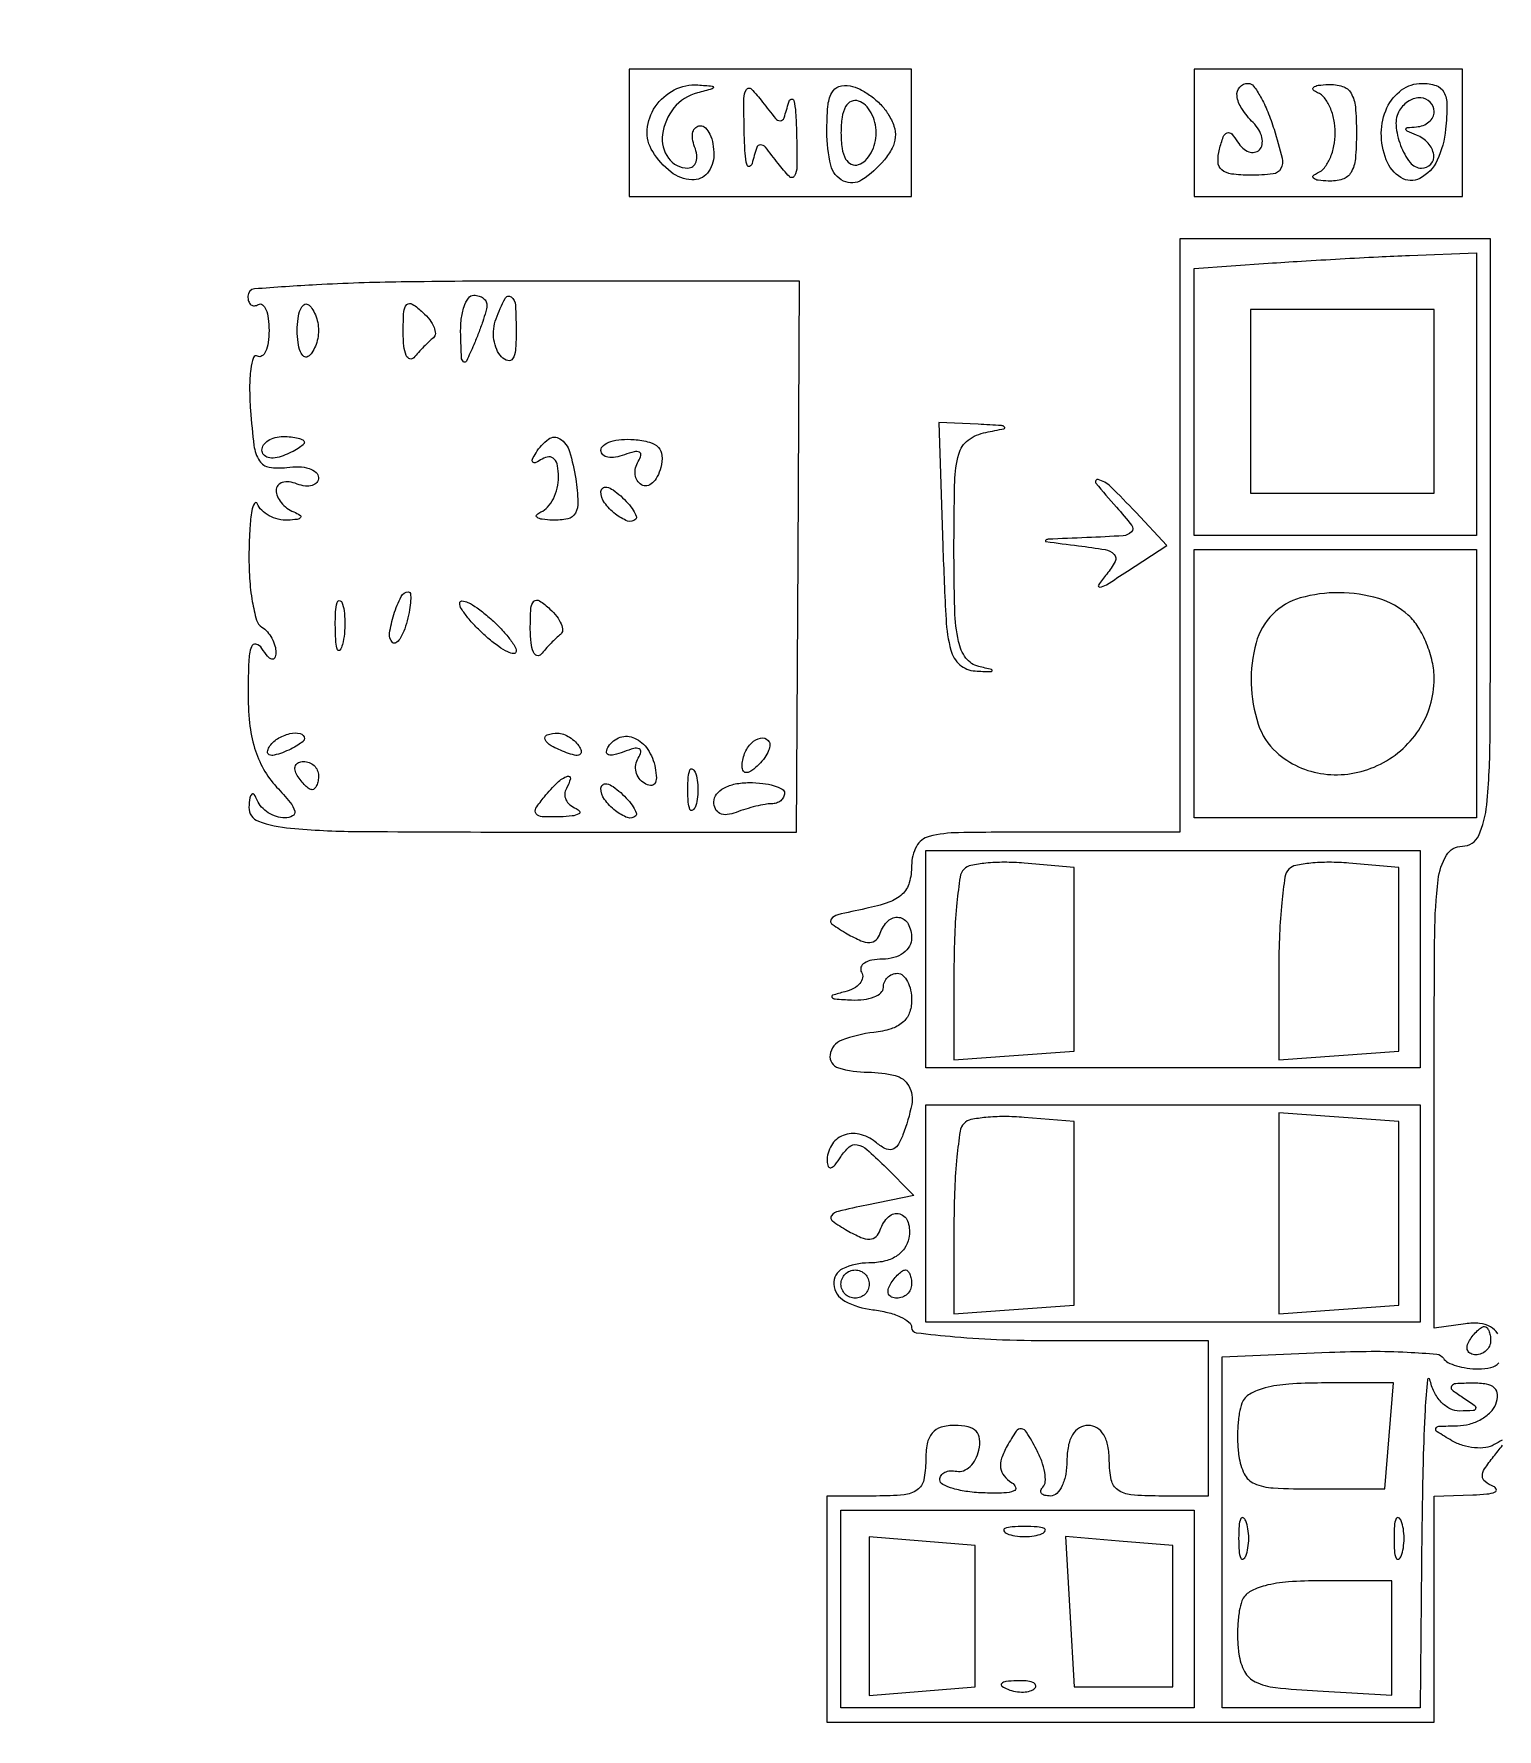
# Model space of a CAD drawing. Extents: x 4 to 1603, y 7 to 792.
# Drawn here: x 339.9 to 443.5, y 557.5 to 677.5 of the extents above; entities that cross this region are included whole.
import ezdxf

# ---------------------------------------------------------------- set-up
doc = ezdxf.new("R2010")
doc.units = 0

msp = doc.modelspace()

# ---------------------------------------------------------------- linework, layer by layer
for points in [[(4.463028, 790.750623, 0.090794), (4.267848, 789.688086, 0.000004), (4.202933, 675.011121, 0.000189), (4.180203, 548.51456, 0.000114), (4.244173, 398.5), (4.5, 7.5), (803.751263, 7.249377), (1603.002525, 6.998755), (1602.751263, 399.249377), (1602.5, 791.5), (803.718854, 791.750623, 0.000059), (387.797189, 791.831666, 0.000332), (164.795027, 791.700628, 0.000012), (5.544081, 791.497643, 0.311183)], [(386.835144, 673.327072, 0.157184), (385.171977, 672.259353, 0.141765), (384.360726, 670.375381, 0.188664), (384.781982, 668.711647, 0.242033), (386.166006, 668, 0.16858), (386.517124, 668.121846, 0.150541), (386.737052, 668.440625, 0.107256), (386.781522, 668.925895, 0.0611), (386.638374, 669.5, -0.055937), (386.488865, 670.074366, -0.100118), (386.516384, 670.559375, -0.147206), (386.710807, 670.877514, -0.184534), (387.031385, 671, -0.201785), (387.401529, 670.84428, -0.084526), (387.715469, 670.390961, -0.06462), (387.928808, 669.720319, -0.044762), (388, 668.926676, -0.174707), (387.539438, 667.648808, -0.237877), (386.435017, 667.166324, -0.154411), (384.962756, 667.723172, -0.085413), (383.665172, 669.166177, -0.161093), (383.280889, 670.719455, -0.130774), (383.85106, 672.346908, -0.124175), (385.187737, 673.535101, -0.138558), (386.872445, 673.883999, -0.003383), (387.885764, 673.804882, -0.409007), (387.962962, 673.714998, -0.318554), (387.876905, 673.609371, -0.002864)], [(393.296825, 672.678087, -0.243648), (393.478876, 672.881084, -0.447441), (393.654324, 672.789813, -0.046095), (393.790125, 671.934928, -0.011092), (393.852195, 670.5, -0.005526), (393.876349, 668.083512, -0.134801), (393.699389, 667.441715, -0.493334), (393.347501, 667.400295, -0.030698), (392.55537, 668.321913, 0.008613), (391.646887, 669.478493, 0.225652), (391.299195, 669.643826, 0.324819), (391.032172, 669.449897, 0.015365), (390.703175, 668.321913, -0.243648), (390.521124, 668.118916, -0.447441), (390.345676, 668.210187, -0.046095), (390.209875, 669.065072, -0.011092), (390.147805, 670.5, -0.005526), (390.123651, 672.916488, -0.134801), (390.300611, 673.558285, -0.493334), (390.652499, 673.599705, -0.030698), (391.44463, 672.678087, 0.008613), (392.353113, 671.521507, 0.225652), (392.700805, 671.356174, 0.324819), (392.967828, 671.550103, 0.015365)], [(400.334828, 671.833823, -0.058414), (400.747546, 670.969027, -0.102865), (400.844747, 670.186435, -0.100091), (400.622207, 669.415309, -0.053112), (400.069567, 668.583823, -0.07443), (398.483765, 667.166125, -0.264846), (397.173991, 667.083371, -0.224661), (396.275816, 668.207551, -0.058096), (396, 670.573324, -0.019726), (396.070776, 672.366595, -0.09759), (396.342315, 673.3347, -0.198749), (396.853539, 673.774455, -0.128787), (397.642817, 673.823324, -0.069927), (398.348426, 673.578513, -0.040739), (399.111257, 673.105537, -0.039873), (399.812385, 672.495356, -0.053292)], [(427.661891, 670.75, -0.01347), (428.226908, 668.715128, -0.181802), (428.139193, 667.960859, -0.252389), (427.591416, 667.585383, -0.026618), (425.988668, 667.5, -0.029769), (424.652528, 667.579623, -0.145527), (423.965101, 667.876821, -0.213243), (423.696479, 668.427962, -0.072401), (423.797734, 669.334535, -0.024372), (424.071525, 670.205682, -0.209876), (424.347964, 670.492488, -0.315844), (424.664546, 670.421096, -0.045923), (425.084365, 669.863495, 0.066109), (425.447835, 669.419135, 0.100552), (425.870932, 669.158134, 0.129421), (426.284227, 669.118795, 0.156992), (426.62896, 669.295627, 0.157721), (426.819307, 669.668011, 0.097207), (426.802361, 670.164236, 0.07915), (426.580937, 670.709237, 0.060453), (426.183333, 671.216667, -0.051916), (425.377777, 672.209454, -0.113593), (425.042341, 673.123548, -0.219237), (425.236015, 673.736253, -0.211312), (425.832219, 674, -0.235928), (426.214344, 673.809064, -0.032832), (426.712975, 673.045313, -0.031827), (427.219208, 671.994969, -0.021929)], [(433.5, 670.5, -0.021646), (433.420319, 668.660307, -0.111068), (433.112782, 667.692917, -0.186716), (432.510303, 667.213061, -0.085924), (431.5, 667.078947, -0.023233), (430.796927, 667.139498, -0.132944), (430.454687, 667.282867, -0.45688), (430.445107, 667.464732, -0.095988), (430.75, 667.662281, 0.133037), (431.228946, 668.024905, 0.060902), (431.632812, 668.70392, 0.054085), (431.907262, 669.57006, 0.049739), (432, 670.5, 0.049739), (431.907262, 671.42994, 0.054085), (431.632812, 672.29608, 0.060902), (431.228946, 672.975095, 0.133037), (430.75, 673.337719, -0.095988), (430.445107, 673.535268, -0.45688), (430.454687, 673.717133, -0.132944), (430.796927, 673.860502, -0.023233), (431.5, 673.921053, -0.085924), (432.510303, 673.786939, -0.186716), (433.112782, 673.307083, -0.111068), (433.420319, 672.339693, -0.021646)], [(439.813358, 670.758189, -0.084013), (439.2188, 668.558594, -0.167527), (437.986781, 667.271653, -0.265062), (436.640706, 667.329543, -0.162201), (435.603152, 668.591785, -0.093448), (435.2583, 670.486328, -0.108143), (435.661006, 672.272497, -0.126513), (436.699314, 673.533395, -0.158872), (438.130746, 674, -0.07644), (439.137257, 673.845219, -0.199295), (439.687338, 673.383205, -0.122191), (439.90315, 672.484135, -0.022196)], [(397, 670.5, 0.034783), (397.077151, 669.39229, 0.092267), (397.328125, 668.642708, 0.16323), (397.731204, 668.274593, 0.186684), (398.25, 668.25, 0.116646), (398.728036, 668.54572, 0.069477), (399.132812, 669.082813, 0.063483), (399.406712, 669.767965, 0.063462), (399.5, 670.5, 0.063462), (399.406712, 671.232035, 0.063483), (399.132812, 671.917187, 0.069477), (398.728036, 672.45428, 0.116646), (398.25, 672.75, 0.186684), (397.731204, 672.725407, 0.16323), (397.328125, 672.357292, 0.092267), (397.077151, 671.60771, 0.034783)], [(436.555773, 672.090242, 0.16021), (436.301207, 671.030995, 0.070271), (436.622994, 669.606577, 0.073583), (437.298041, 668.398027, 0.232695), (438.106989, 668, 0.209359), (438.765087, 668.288189, 0.228039), (438.968281, 668.952409, 0.14954), (438.57647, 669.766808, 0.110945), (437.75, 670.337719, -0.009076), (437.090194, 670.617987, -0.295955), (437, 670.757018, -0.382689), (437.096611, 670.864758, -0.011437), (437.75, 670.921053, 0.077337), (438.227551, 671.02656, 0.085274), (438.632812, 671.270559, 0.093986), (438.904351, 671.612392, 0.121561), (439, 672, 0.194563), (438.727056, 672.674878, 0.19368), (438.061052, 672.971919, 0.147324), (437.221644, 672.752533, 0.1178)], [(442, 652), (442, 642), (432, 642), (422, 642), (422, 651.44774), (422, 660.895481), (427.25, 661.262758, -0.002247), (429.605267, 661.416895, -0.001422), (432.353125, 661.576486, -0.001427), (435.053582, 661.71789, -0.002634), (437.25, 661.815018), (442, 662)], [(355, 658.940983, 0.074712), (355.055692, 658.570348, 0.151503), (355.220312, 658.329213, 0.187508), (355.464759, 658.253502, 0.121395), (355.75, 658.345492, -0.31953), (356.033909, 658.327017, -0.125974), (356.279688, 657.994583, -0.065524), (356.44689, 657.353546, -0.031081), (356.5, 656.5, -0.033788), (356.442443, 655.649246, -0.071959), (356.261398, 655.016721, -0.139023), (355.994879, 654.699474, -0.295523), (355.687738, 654.692988, 0.481701), (355.396531, 654.58859, 0.049908), (355.205805, 653.770452, 0.033502), (355.125341, 652.48095, 0.016762), (355.187738, 650.847497, 0.013669), (355.435521, 648.353807, 0.110302), (355.823472, 647.277967, 0.215687), (356.517103, 646.823398, 0.073487), (357.75, 646.812858, -0.043351), (358.611651, 646.857286, -0.068611), (359.339063, 646.730819, -0.096397), (359.826765, 646.463533, -0.222898), (360, 646.094243, -0.171714), (359.878004, 645.749487, -0.149993), (359.559375, 645.534849, -0.10581), (359.074161, 645.493894, -0.060016), (358.5, 645.638374, 0.059505), (357.925812, 645.783483, 0.105118), (357.440625, 645.744195, 0.149708), (357.122064, 645.532065, 0.173231), (357, 645.190322, 0.106796), (357.092682, 644.761349, 0.065111), (357.367188, 644.319202, 0.060767), (357.772061, 643.931477, 0.064804), (358.25, 643.662281, -0.039934), (358.68816, 643.443361, -0.436971), (358.723735, 643.271124, -0.209411), (358.497581, 643.13627, -0.019378), (357.833333, 643.078947, -0.070529), (357.158496, 643.142223, -0.065179), (356.508087, 643.390378, -0.069148), (355.979522, 643.777985, -0.104491), (355.662281, 644.25, 0.624923), (355.466289, 644.263777, 0.089226), (355.282867, 643.754836, 0.027398), (355.143674, 642.529877, 0.010384), (355.078947, 640.809017, 0.020037), (355.121755, 638.967358, 0.027124), (355.316941, 637.314463, 0.026413), (355.615151, 636.009077, 0.187092), (356, 635.5, -0.075854), (356.381459, 635.175433, -0.054031), (356.701752, 634.713662, -0.053889), (356.916517, 634.192374, -0.074131), (356.984687, 633.690983, -0.102799), (356.904291, 633.327599, -0.37991), (356.707316, 633.239151, -0.147021), (356.402546, 633.445888, -0.027275), (356, 634, 0.190994), (355.575109, 634.30309, 0.394141), (355.247752, 634.120532, 0.067442), (355.06393, 633.089951, 0.009619), (355.015313, 630.938561, 0.026544), (355.125495, 628.724278, 0.047154), (355.482731, 626.934724, 0.055504), (356.111506, 625.456469, 0.05931), (357.038955, 624.188561, -0.014855), (357.999492, 623.094093, -0.107948), (358.317752, 622.476067, -0.348207), (358.170686, 622.137395, -0.123363), (357.622288, 622, -0.078094), (357.028123, 622.093371, -0.064081), (356.446092, 622.367188, -0.065384), (355.963729, 622.772076, -0.089837), (355.662281, 623.25, 0.051902), (355.45138, 623.648042, 0.449116), (355.275306, 623.672067, 0.185333), (355.137165, 623.416573, 0.021021), (355.078947, 622.75, 0.33151), (355.746455, 621.764049, 0.061382), (358.025605, 621.271509, 0.020705), (362.692191, 621.043503, 0.001854), (374.422441, 621), (393.844882, 621), (393.957323, 640.5), (394.069765, 660), (374.534883, 660, 0.003453), (365.849594, 659.940026, 0.010087), (359.86156, 659.736447, 0.005811), (355.468331, 659.447042, 0.391721)], [(371.929715, 658.25, -0.048242), (371.850596, 657.838276, -0.009939), (371.627618, 657.132812, -0.010367), (371.334164, 656.320704, -0.009594), (371, 655.5, -0.009027), (370.478132, 654.343561, -0.485414), (370.272912, 654.296589, -0.215481), (370.127419, 654.584787, -0.004372), (370.070285, 656.25, -0.034583), (370.116227, 657.303371, -0.053373), (370.314396, 658.192188, -0.070412), (370.62164, 658.802156, -0.24567), (371, 659, -0.074428), (371.376812, 658.943596, -0.095702), (371.685604, 658.779688, -0.111693), (371.878655, 658.535774, -0.135953)], [(374, 656.3, -0.021122), (373.949568, 655.106714, -0.118077), (373.75, 654.503574, -0.331216), (373.417786, 654.37223, -0.1313), (372.967217, 654.632783, -0.097797), (372.619601, 655.151482, -0.062809), (372.425748, 655.85193, -0.059835), (372.406571, 656.618308, -0.068079), (372.574206, 657.332783, -0.024573), (373.210495, 658.774837, -0.462562), (373.634463, 658.878417, -0.226141), (373.94546, 658.307936, -0.013579)], [(360, 656.5, -0.049246), (359.944413, 655.936991, -0.047331), (359.779688, 655.387826, -0.051073), (359.537543, 654.93173, -0.107182), (359.25, 654.654508, -0.31953), (358.966091, 654.672983, -0.125974), (358.720312, 655.005417, -0.065524), (358.55311, 655.646454, -0.031081), (358.5, 656.5, -0.031081), (358.55311, 657.353546, -0.065524), (358.720312, 657.994583, -0.125974), (358.966091, 658.327017, -0.31953), (359.25, 658.345492, -0.107182), (359.537543, 658.06827, -0.051073), (359.779688, 657.612174, -0.047331), (359.944413, 657.063009, -0.049246)], [(368.139335, 655.988366, 0.020929), (367.841471, 655.728826, 0.009134), (367.467492, 655.361172, 0.00902), (367.083915, 654.955667, 0.011896), (366.75, 654.5717, -0.312346), (366.469716, 654.493129, -0.214198), (366.220312, 654.727435, -0.072778), (366.051012, 655.39246, -0.026001), (366, 656.37276, -0.014103), (366.041402, 657.840324, -0.181776), (366.25923, 658.333347, -0.359369), (366.645924, 658.374156, -0.04084), (367.389335, 657.789427, -0.041104), (367.874859, 657.25824, -0.066039), (368.182749, 656.728477, -0.093656), (368.276817, 656.282358, -0.233338)], [(404.211067, 641.25, 0.005151), (404.436194, 636.055379, 0.049922), (404.772679, 633.878752, 0.151003), (405.413499, 632.84027, 0.168846), (406.5, 632.401717, 0.002318), (407.566096, 632.354282, 0.241206), (407.695456, 632.414165, 0.542193), (407.66748, 632.495901, 0.003247), (406.75, 632.721268, -0.176743), (405.848704, 633.317256, -0.1075), (405.318944, 634.495626, -0.045089), (405.060814, 636.669274, -0.007021), (405, 641, -0.005693), (405.054856, 645.817336, -0.060605), (405.335339, 647.753902, -0.166627), (406.003442, 648.740772, -0.114289), (407.25, 649.294267, 0.004092), (408.54097, 649.553893, 0.586567), (408.578316, 649.673277, 0.191123), (408.357127, 649.776147, 0.00221), (406.711067, 649.863818), (403.922134, 650)], [(359, 648.606989, -0.222225), (358.912889, 648.420671, -0.030693), (358.559375, 648.160341, -0.030395), (358.074558, 647.887494, -0.02136), (357.5, 647.638374, -0.055937), (356.925634, 647.488865, -0.100118), (356.440625, 647.516384, -0.147206), (356.122486, 647.710807, -0.184534), (356, 648.031385, -0.152681), (356.115494, 648.400789, -0.098158), (356.440625, 648.715469, -0.08088), (356.926468, 648.92777, -0.062722), (357.5, 649, -0.024748), (358.074824, 648.971531, -0.039339), (358.559375, 648.884553, -0.046727), (358.903916, 648.758929, -0.289661)], [(378.213308, 646, -0.022656), (378.377393, 644.371563, -0.142399), (378.190715, 643.566222, -0.217017), (377.648785, 643.168835, -0.060901), (376.576807, 643.078947, -0.022456), (375.845016, 643.139752, -0.122259), (375.47725, 643.282867, -0.458079), (375.459467, 643.465114, -0.106761), (375.75, 643.662281, 0.116731), (376.228393, 644.000885, 0.063985), (376.632812, 644.59886, 0.058377), (376.906941, 645.34929, 0.05847), (377, 646.14235, 0.044992), (376.928728, 646.932796, 0.141186), (376.694199, 647.405728, 0.226322), (376.323235, 647.555951, 0.123929), (375.845492, 647.404508, -0.029004), (375.386848, 647.156574, -0.315645), (375.190983, 647.190983, -0.315645), (375.156574, 647.386848, -0.029004), (375.404508, 647.845492, -0.093888), (376.289328, 648.81297, -0.315943), (377.100845, 648.837915, -0.174879), (377.777947, 647.934604, -0.037829)], [(384.238845, 646.805344, -0.054317), (383.99416, 646.163674, -0.092252), (383.644428, 645.710075, -0.133231), (383.250512, 645.512404, -0.190705), (382.869998, 645.580346, -0.121197), (382.57808, 645.8778, -0.100734), (382.432376, 646.2977, -0.091566), (382.456051, 646.776417, -0.080558), (382.647733, 647.239037, 0.077099), (382.827958, 647.665689, 0.3586), (382.721618, 647.889914, 0.175228), (382.357087, 647.923689, 0.027972), (381.664045, 647.701324, -0.049254), (381.02652, 647.526269, -0.08996), (380.488813, 647.531585, -0.139677), (380.136312, 647.709263, -0.209579), (380, 648.020183, -0.235958), (380.175656, 648.37168, -0.082789), (380.691057, 648.639163, -0.060431), (381.451496, 648.78762, -0.038684), (382.352535, 648.782895, -0.042764), (383.444207, 648.597693, -0.13977), (384.069638, 648.230177, -0.177606), (384.322278, 647.649287, -0.078781)], [(416.5, 644, -0.018179), (417.584561, 642.710299, -0.374399), (417.559403, 642.241651, -0.186012), (416.986477, 641.976909, -0.00602), (414.404988, 641.839963, 0.000507), (411.667238, 641.724981, 0.183087), (411.483373, 641.646126, 0.629917), (411.512281, 641.559118, 0.000817), (413.81579, 641.271698, -0.012639), (415.70159, 640.990972, -0.155224), (416.338803, 640.658385, -0.328363), (416.413339, 640.155749, -0.04978), (415.81579, 639.257089, 0.019994), (415.23533, 638.487636, 0.654674), (415.326644, 638.339694, 0.104901), (415.791215, 638.50956, 0.004348), (417.291019, 639.467241), (420.082037, 641.283773), (417.866705, 643.641886, 0.010964), (416.074727, 645.467446, 0.129845), (415.218131, 645.951676, 0.722741), (415.053151, 645.697324, 0.014831)], [(382.465672, 643.149864, -0.301864), (381.892915, 643.018937, -0.076948), (381.021539, 643.512308, -0.069007), (380.254536, 644.312518, -0.157897), (380, 645.098444, -0.236389), (380.126309, 645.350678, -0.218285), (380.410998, 645.412089, -0.09576), (380.861158, 645.217338, -0.036357), (381.399141, 644.789427, -0.023968), (381.911277, 644.269923, -0.03842), (382.28958, 643.775917, -0.045304), (382.505656, 643.367062, -0.297152)], [(361.692991, 634.269032, -0.087174), (361.51666, 633.883358, -0.597527), (361.356533, 633.900903, -0.080377), (361.235556, 634.431793, -0.012823), (361.194949, 635.5, -0.014395), (361.212705, 636.580113, -0.052471), (361.315079, 637.257153, -0.333666), (361.47713, 637.386009, -0.31318), (361.655937, 637.269032, -0.06278), (361.814405, 636.671085, -0.030339), (361.872264, 635.880008, -0.029507), (361.832894, 635.036634, -0.037336)], [(366.279377, 635.960337, -0.027385), (366.039435, 635.212661, -0.055867), (365.756817, 634.665682, -0.101575), (365.4811, 634.393026, -0.354513), (365.249458, 634.417209, -0.237878), (365.033848, 635.071508, -0.038928), (365.342749, 636.411477, -0.03858), (365.848821, 637.67298, -0.285434), (366.374996, 638, -0.382544), (366.512617, 637.876657, -0.039062), (366.527486, 637.400849, -0.033279), (366.452526, 636.742548, -0.018968)], [(374, 633.787547, -0.436604), (373.836568, 633.636062, -0.091594), (373.4125, 633.7482, -0.04582), (372.768297, 634.128051, -0.020941), (372, 634.732028, -0.020453), (371.234253, 635.443963, -0.025585), (370.5875, 636.16704, -0.025244), (370.118886, 636.812326, -0.145418), (370, 637.212453, -0.436604), (370.163432, 637.363938, -0.091594), (370.5875, 637.2518, -0.04582), (371.231703, 636.871949, -0.020941), (372, 636.267972, -0.020453), (372.765747, 635.556037, -0.025585), (373.4125, 634.83296, -0.025244), (373.881114, 634.187674, -0.145418)], [(377.139335, 634.988366, 0.020929), (376.841471, 634.728826, 0.009134), (376.467492, 634.361172, 0.00902), (376.083915, 633.955667, 0.011896), (375.75, 633.5717, -0.312346), (375.469716, 633.493129, -0.214198), (375.220312, 633.727435, -0.072778), (375.051012, 634.39246, -0.026001), (375, 635.37276, -0.014103), (375.041402, 636.840324, -0.181776), (375.25923, 637.333347, -0.359369), (375.645924, 637.374156, -0.04084), (376.389335, 636.789427, -0.041104), (376.874859, 636.25824, -0.066039), (377.182749, 635.728477, -0.093656), (377.276817, 635.282358, -0.233338)], [(427.571429, 636.428571, 0.131252), (426.389602, 634.385302, 0.07255), (426.046327, 631.502667, 0.072505), (426.540918, 628.639906, 0.130584), (427.828741, 626.654988, 0.153926), (431.195723, 625.110377, 0.140813), (434.974521, 625.70134, 0.138451), (437.908247, 628.223327, 0.147448), (439, 631.845012, 0.055405), (438.865428, 633.055733, 0.041175), (438.462807, 634.340455, 0.041998), (437.871832, 635.504026, 0.070451), (437.171259, 636.345012, 0.112231), (435.07409, 637.523697, 0.070066), (432.274653, 637.942801, 0.071205), (429.522921, 637.573341, 0.128135)], [(359, 627.606989, -0.2252), (358.911231, 627.419896, -0.029412), (358.544118, 627.154486, -0.029555), (358.042538, 626.875192, -0.020646), (357.448062, 626.618443, -0.036408), (356.868281, 626.443138, -0.155351), (356.512472, 626.474315, -0.32948), (356.393111, 626.674071, -0.1144), (356.507079, 627.011454, -0.115814), (357.098109, 627.603931, -0.080554), (357.973761, 627.969265, -0.115534), (358.708846, 627.972535, -0.349578)], [(378.492921, 627.011454, -0.1144), (378.606889, 626.674071, -0.32948), (378.487528, 626.474315, -0.155351), (378.131719, 626.443138, -0.036408), (377.551938, 626.618443, -0.029964), (376.48003, 627.105273, -0.168622), (376.057392, 627.558518, -0.444011), (376.201747, 627.882327, -0.079093), (376.940983, 628, -0.088797), (377.34605, 627.927491, -0.053277), (377.78502, 627.709615, -0.051183), (378.189428, 627.389589, -0.061454)], [(383.846132, 625.548704, -0.039879), (383.926147, 624.835725, -0.161727), (383.803429, 624.422429, -0.28079), (383.51413, 624.295311, -0.105411), (383.07982, 624.450669, -0.097972), (382.707165, 624.797064, -0.097688), (382.494011, 625.259607, -0.098192), (382.473063, 625.766417, -0.100115), (382.647733, 626.239037, 0.079895), (382.825498, 626.666476, 0.365535), (382.713638, 626.888764, 0.16774), (382.334641, 626.915831, 0.026335), (381.612107, 626.681393, -0.028146), (380.91845, 626.459096, -0.150305), (380.525884, 626.476585, -0.357662), (380.401102, 626.684314, -0.102238), (380.539703, 627.064241, -0.177364), (381.363308, 627.711594, -0.188396), (382.385793, 627.652882, -0.141435), (383.318494, 626.849914, -0.097185)], [(391.183333, 625.783333, -0.034019), (390.693024, 625.355562, -0.131573), (390.322581, 625.204271, -0.290264), (390.093678, 625.31173, -0.142677), (390, 625.633333, -0.094783), (390.175276, 626.54964, -0.102202), (390.674729, 627.309147, -0.145728), (391.299565, 627.647242, -0.253202), (391.85, 627.483333, -0.212536), (391.959631, 627.197768, -0.080535), (391.867292, 626.770833, -0.061283), (391.5985, 626.274266, -0.041736)], [(360, 625, -0.042167), (359.967655, 624.617151, -0.061769), (359.870461, 624.29375, -0.081139), (359.727648, 624.07446, -0.210953), (359.559017, 624, -0.151918), (359.34829, 624.065539, -0.038439), (359.066025, 624.29375, -0.035638), (358.768994, 624.617226, -0.029505), (358.5, 625, -0.082592), (358.343488, 625.3821, -0.161196), (358.3746, 625.70625, -0.182303), (358.586039, 625.921712, -0.108972), (358.940983, 626, -0.093332), (359.345238, 625.923877, -0.09642), (359.688914, 625.70625, -0.099167), (359.918938, 625.381556, -0.105053)], [(386.662281, 622.75, -0.174857), (386.474999, 622.540618, -0.447206), (386.306058, 622.601562, -0.078554), (386.189089, 623.10856, -0.017491), (386.157895, 624, -0.017491), (386.189089, 624.89144, -0.078554), (386.306058, 625.398438, -0.447206), (386.474999, 625.459382, -0.174857), (386.662281, 625.25, -0.057986), (386.818615, 624.679992, -0.037979), (386.87034, 624, -0.037979), (386.818615, 623.320008, -0.057986)], [(377.552786, 624.08541, 0.131107), (377.435807, 623.697442, 0.121773), (377.522598, 623.290708, 0.105417), (377.806545, 622.926836, 0.07888), (378.243769, 622.664358, -0.154335), (378.482353, 622.467653, -0.441435), (378.434077, 622.283477, -0.092702), (377.969663, 622.140759, -0.020005), (377.127555, 622.078947, -0.016973), (375.83911, 622.079822, -0.219798), (375.421161, 622.290727, -0.320711), (375.401556, 622.682119, -0.030528), (376, 623.5, -0.025234), (376.93051, 624.512589, -0.104535), (377.626511, 624.957568, -0.597839), (377.835426, 624.775394, -0.082583)], [(382.465672, 622.149864, -0.301864), (381.892915, 622.018937, -0.076948), (381.021539, 622.512308, -0.069007), (380.254536, 623.312518, -0.157897), (380, 624.098444, -0.236389), (380.126309, 624.350678, -0.218285), (380.410998, 624.412089, -0.09576), (380.861158, 624.217338, -0.036357), (381.399141, 623.789427, -0.023968), (381.911277, 623.269923, -0.03842), (382.28958, 622.775917, -0.045304), (382.505656, 622.367062, -0.297152)], [(393, 623.75, -0.121661), (392.929353, 623.463953, -0.100746), (392.730275, 623.220312, -0.091415), (392.432515, 623.056646, -0.080236), (392.081787, 623, 0.04425), (391.621647, 622.959197, 0.015326), (390.96865, 622.821697, 0.015089), (390.254744, 622.625376, 0.016969), (389.581787, 622.393011, -0.064122), (388.931919, 622.235122, -0.139143), (388.429589, 622.319408, -0.172889), (388.114654, 622.634184, -0.11127), (388, 623.143011, -0.170225), (388.186882, 623.676031, -0.100098), (388.710579, 624.114301, -0.075795), (389.51317, 624.403631, -0.048712), (390.5, 624.5, -0.028402), (391.457871, 624.445545, -0.044499), (392.265625, 624.279688, -0.055558), (392.83124, 624.038908, -0.270668)], [(405.714259, 618.380925, 0.161926), (405.432321, 617.818017, 0.01077), (405.209813, 615.999173, 0.014657), (405.051973, 613.776036, 0.010393), (405, 611.275836), (405, 604.885004), (409.25, 605.192502), (413.5, 605.5), (413.5, 612), (413.5, 618.5), (409.964259, 618.797592, 0.020091), (408.558152, 618.859209, 0.025341), (407.257328, 618.797953, 0.024855), (406.200341, 618.640985, 0.148137)], [(428.714259, 618.380925, 0.161926), (428.432321, 617.818017, 0.01077), (428.209813, 615.999173, 0.014657), (428.051973, 613.776036, 0.010393), (428, 611.275836), (428, 604.885004), (432.25, 605.192502), (436.5, 605.5), (436.5, 612), (436.5, 618.5), (432.964259, 618.797592, 0.020091), (431.558152, 618.859209, 0.025341), (430.257328, 618.797953, 0.024855), (429.200341, 618.640985, 0.148137)], [(405.714259, 600.380925, 0.161926), (405.432321, 599.818017, 0.01077), (405.209813, 597.999173, 0.014657), (405.051973, 595.776036, 0.010393), (405, 593.275836), (405, 586.885004), (409.25, 587.192502), (413.5, 587.5), (413.5, 594), (413.5, 600.5), (409.964259, 600.797592, 0.020091), (408.558152, 600.859209, 0.025341), (407.257328, 600.797953, 0.024855), (406.200341, 600.640985, 0.148137)], [(399, 589, -0.099038), (398.923658, 588.618362, -0.097945), (398.70625, 588.29375, -0.097945), (398.381638, 588.076342, -0.099038), (398, 588, -0.099038), (397.618362, 588.076342, -0.097945), (397.29375, 588.29375, -0.097945), (397.076342, 588.618362, -0.099038), (397, 589, -0.099038), (397.076342, 589.381638, -0.097945), (397.29375, 589.70625, -0.097945), (397.618362, 589.923658, -0.099038), (398, 590, -0.099038), (398.381638, 589.923658, -0.097945), (398.70625, 589.70625, -0.097945), (398.923658, 589.381638, -0.099038)], [(402, 589, -0.105053), (401.918938, 588.618444, -0.099167), (401.688914, 588.29375, -0.09642), (401.345238, 588.076123, -0.093332), (400.940983, 588, -0.108972), (400.586039, 588.078288, -0.182303), (400.3746, 588.29375, -0.161196), (400.343488, 588.6179, -0.082592), (400.5, 589, -0.029505), (400.768994, 589.382774, -0.035638), (401.066025, 589.70625, -0.038439), (401.34829, 589.934461, -0.151918), (401.559017, 590, -0.210953), (401.727648, 589.92554, -0.081139), (401.870461, 589.70625, -0.061769), (401.967655, 589.382849, -0.042167)], [(443, 585, -0.105053), (442.918938, 584.618444, -0.099167), (442.688914, 584.29375, -0.09642), (442.345238, 584.076123, -0.093332), (441.940983, 584, -0.108972), (441.586039, 584.078288, -0.182303), (441.3746, 584.29375, -0.161196), (441.343488, 584.6179, -0.082592), (441.5, 585, -0.029505), (441.768994, 585.382774, -0.035638), (442.066025, 585.70625, -0.038439), (442.34829, 585.934461, -0.151918), (442.559017, 586, -0.210953), (442.727648, 585.92554, -0.081139), (442.870461, 585.70625, -0.061769), (442.967655, 585.382849, -0.042167)], [(425.389534, 580.572726, 0.054107), (425.201902, 579.862539, 0.022994), (425.099391, 578.882413, 0.022427), (425.085125, 577.816682, 0.027327), (425.170919, 576.822726, 0.078869), (425.558087, 575.562886, 0.177891), (426.269376, 574.88259, 0.090841), (427.603214, 574.570496, 0.012166), (430.5, 574.5), (435.5, 574.5), (435.810365, 578.25), (436.120731, 582), (431.02898, 582, 0.017404), (428.70342, 581.919029, 0.044598), (427.041886, 581.653031, 0.066851), (425.939335, 581.210885, 0.174103)], [(425.157895, 571, 0.017491), (425.189089, 570.10856, 0.078554), (425.306058, 569.601562, 0.447206), (425.474999, 569.540618, 0.174857), (425.662281, 569.75, 0.057986), (425.818615, 570.320008, 0.037979), (425.87034, 571, 0.037979), (425.818615, 571.679992, 0.057986), (425.662281, 572.25, 0.174857), (425.474999, 572.459382, 0.447206), (425.306058, 572.398438, 0.078554), (425.189089, 571.89144, 0.017491)], [(436.157895, 571, 0.017491), (436.189089, 570.10856, 0.078554), (436.306058, 569.601562, 0.447206), (436.474999, 569.540618, 0.174857), (436.662281, 569.75, 0.057986), (436.818615, 570.320008, 0.037979), (436.87034, 571, 0.037979), (436.818615, 571.679992, 0.057986), (436.662281, 572.25, 0.174857), (436.474999, 572.459382, 0.447206), (436.306058, 572.398438, 0.078554), (436.189089, 571.89144, 0.017491)], [(408.75, 571.337719, 0.057986), (409.320008, 571.181385, 0.037979), (410, 571.12966, 0.037979), (410.679992, 571.181385, 0.057986), (411.25, 571.337719, 0.174857), (411.459382, 571.525001, 0.447206), (411.398438, 571.693942, 0.078554), (410.89144, 571.810911, 0.017491), (410, 571.842105, 0.017491), (409.10856, 571.810911, 0.078554), (408.601562, 571.693942, 0.447206), (408.540618, 571.525001, 0.174857)], [(425.389534, 566.572726, 0.054107), (425.201902, 565.862539, 0.022994), (425.099391, 564.882413, 0.022427), (425.085125, 563.816682, 0.027327), (425.170919, 562.822726, 0.086012), (425.575976, 561.568344, 0.163195), (426.334478, 560.842626, 0.083481), (427.757553, 560.443873, 0.012279), (430.75, 560.19774), (436, 559.895481), (436, 563.94774), (436, 568), (430.968615, 568, 0.01775), (428.676069, 567.91859, 0.044896), (427.030866, 567.651867, 0.066971), (425.936331, 567.20936, 0.173317)], [(408.8125, 560.316886, 0.051402), (409.359369, 560.160852, 0.05415), (409.916927, 560.123424, 0.060344), (410.402231, 560.202593, 0.126455), (410.729167, 560.395833, 0.296942), (410.77538, 560.614691, 0.208169), (410.592839, 560.799335, 0.077125), (410.112848, 560.910055, 0.028489), (409.416667, 560.921053, 0.018894), (408.670344, 560.862007, 0.168741), (408.37858, 560.720685, 0.470617), (408.395823, 560.538436, 0.054073)]]:
    msp.add_lwpolyline(points, format="xyb", close=True)
for points in [[(382, 670.5), (382, 666), (392, 666), (402, 666), (402, 670.5), (402, 675), (392, 675), (382, 675)], [(422, 670.5), (422, 666), (431.5, 666), (441, 666), (441, 670.5), (441, 675), (431.5, 675), (422, 675)], [(426, 651.5), (426, 645), (432.5, 645), (439, 645), (439, 651.5), (439, 658), (432.5, 658), (426, 658)], [(442, 631.5), (442, 622), (432, 622), (422, 622), (422, 631.5), (422, 641), (432, 641), (442, 641)], [(438, 612), (438, 604.315789), (420.5, 604.315789), (403, 604.315789), (403, 612), (403, 619.684211), (420.5, 619.684211), (438, 619.684211)], [(438, 594), (438, 586.315789), (420.5, 586.315789), (403, 586.315789), (403, 594), (403, 601.684211), (420.5, 601.684211), (438, 601.684211)], [(428, 594), (428, 586.885004), (432.25, 587.192502), (436.5, 587.5), (436.5, 594), (436.5, 600.5), (432.25, 600.807498), (428, 601.114996)], [(422, 566), (422, 559), (409.5, 559), (397, 559), (397, 566), (397, 573), (409.5, 573), (422, 573)], [(399, 565.5), (399, 559.879269), (402.75, 560.189635), (406.5, 560.5), (406.5, 565.5), (406.5, 570.5), (402.75, 570.810365), (399, 571.120731)], [(413.195534, 565.813612), (413.5, 560.5), (417, 560.5), (420.5, 560.5), (420.5, 565.5), (420.5, 570.5), (416.695534, 570.813612), (412.891069, 571.127225)]]:
    msp.add_lwpolyline(points, close=True)
for points in [[(443.502493, 585.48981, 0.124675), (442.980507, 585.983353, 0.106971), (442.220415, 586.215313, 0.055742), (441.22535, 586.187142), (439, 585.874284), (439, 602.937142, -0.001884), (439.040878, 613.783278, -0.027293), (439.279303, 617.617143, -0.10579), (439.871103, 619.359228, -0.264021), (441, 620, 0.295956), (442.152968, 620.74797, 0.08195), (442.726744, 622.9375, 0.021776), (442.960879, 627.691414, 0.001417), (443, 641.5), (443, 663), (432, 663), (421, 663), (421, 642), (421, 621), (411.5, 621, 0.003556), (405.309978, 620.955979, 0.057753), (403.25, 620.6875, 0.210996), (402.342089, 619.981598, 0.12414), (402, 618.625, -0.068384), (401.833806, 617.415524, -0.137058), (401.337364, 616.597621, -0.106167), (400.38905, 616.027485, -0.031623), (398.75, 615.579961, 0.007095), (396.769249, 615.142209, 0.178972), (396.314224, 614.840245, 0.419445), (396.37413, 614.477343, 0.023213), (397.446737, 613.795172, 0.026819), (398.408419, 613.310991, 0.108446), (399.048464, 613.183413, 0.19109), (399.483206, 613.365646, 0.119182), (399.78007, 613.84021, -0.12047), (400.331521, 614.716795, -0.234551), (401.099964, 614.96185, -0.237406), (401.752468, 614.497742, -0.122194), (402, 613.5, -0.131786), (401.84385, 612.917854, -0.104647), (401.406831, 612.432126, -0.089375), (400.742443, 612.110104, -0.068368), (399.940983, 612, 0.043878), (399.191685, 611.934117, 0.095418), (398.65461, 611.728482, 0.173555), (398.413574, 611.424982, 0.223902), (398.453226, 611.075682, -0.183658), (398.528012, 610.687459, -0.13522), (398.339019, 610.287851, -0.095139), (397.894831, 609.935574, -0.056469), (397.262243, 609.691683, 0.010757), (396.402668, 609.447599, 0.53838), (396.361137, 609.305766, 0.201311), (396.591971, 609.188342, 0.005439), (397.75, 609.116001, 0.042511), (398.611497, 609.144838, 0.06407), (399.339063, 609.327825, 0.086223), (399.830508, 609.626691, 0.216384), (400, 610, -0.099038), (400.076342, 610.381638, -0.097945), (400.29375, 610.70625, -0.097945), (400.618362, 610.923658, -0.099038), (401, 611, -0.18582), (401.381776, 610.853043, -0.089892), (401.70625, 610.432012, -0.069733), (401.926204, 609.80634, -0.049744), (402, 609.066422, -0.092389), (401.834392, 608.177818, -0.12631), (401.363501, 607.517941, -0.101242), (400.542439, 607.071617, -0.0446), (399.327119, 606.816422, 0.060835), (397.052308, 606.261294, 0.27278), (396.227231, 605.235382, 0.371207), (396.814773, 604.310953, 0.073569), (398.916667, 604, -0.060315), (400.831445, 603.768178, -0.208732), (401.801472, 603.026893, -0.17764), (402.006875, 601.713272, -0.042501), (401.383217, 599.556264, -0.050541), (401.016205, 598.829081, -0.190822), (400.610381, 598.536109, -0.188345), (400.110277, 598.59852, -0.0491), (399.427022, 599.060567, 0.117752), (398.297312, 599.61789, 0.152573), (397.151981, 599.527296, 0.163955), (396.318095, 598.815228, 0.13885), (396.015313, 597.690983, 0.101796), (396.094544, 597.329462, 0.382534), (396.288948, 597.242311, 0.147769), (396.588666, 597.448549, 0.027326), (396.982392, 598, -0.068454), (397.57936, 598.705726, -0.236262), (398.140339, 598.859765, -0.130459), (398.836882, 598.518571, -0.017312), (400.048098, 597.391204), (402.162037, 595.282407), (398.831019, 594.596165, 0.007054), (396.808072, 594.149566, 0.172711), (396.332366, 593.842342, 0.424743), (396.387295, 593.473899, 0.024867), (397.446737, 592.795172, 0.026819), (398.408419, 592.310991, 0.108446), (399.048464, 592.183413, 0.19109), (399.483206, 592.365646, 0.119182), (399.78007, 592.84021, -0.122734), (400.371308, 593.770802, -0.267148), (401.165635, 593.963882, -0.257241), (401.755856, 593.371507, -0.1188), (401.804698, 592.25, -0.106121), (401.491152, 591.517436, -0.100347), (400.89945, 590.960765, -0.085006), (400.047992, 590.615465, -0.053969), (398.981374, 590.5, 0.109877), (397.116191, 590.085109, 0.313138), (396.48257, 588.993985, 0.255394), (397.264837, 587.802383, 0.094081), (399.25, 587.183578, -0.031666), (400.303222, 586.994241, -0.046395), (401.192187, 586.685866, -0.056702), (401.811837, 586.314506, -0.233512), (402, 585.933578, 0.37963), (402.333885, 585.557203, 0.007706), (405.061764, 585.272228, 0.013972), (408.444705, 585.066504, 0.008199), (412.5, 585), (423, 585), (423, 579.5), (423, 574), (419.5, 574, -0.021436), (417.534425, 574.084309, -0.13443), (416.6, 574.428571, -0.189121), (416.138668, 575.13778, -0.050766), (416, 576.5, 0.04716), (415.90137, 577.543379, 0.088208), (415.6, 578.333333, 0.118484), (415.11998, 578.822179, 0.140575), (414.5, 579, 0.140575), (413.88002, 578.822179, 0.118484), (413.4, 578.333333, 0.088208), (413.09863, 577.543379, 0.04716), (413, 576.5, -0.044711), (412.914255, 575.543028, -0.064565), (412.657292, 574.734375, -0.084463), (412.279166, 574.187738, -0.201959), (411.833333, 574, -0.054473), (411.42922, 574.044157, -0.163966), (411.194873, 574.185498, -0.256938), (411.153061, 574.391713, -0.121201), (411.29815, 574.631483, 0.187462), (411.466497, 575.013813, 0.053361), (411.425246, 575.673316, 0.04577), (411.213226, 576.468512, 0.034853), (410.844055, 577.291386, 0.013192), (410.146024, 578.516826, 0.23081), (409.771751, 578.758289, 0.283408), (409.401149, 578.586954, 0.018805), (408.762905, 577.540818, 0.044987), (408.372866, 576.668096, 0.114786), (408.302874, 575.982968, 0.140718), (408.543357, 575.424118, 0.083004), (409.094147, 574.941814, -0.16967), (409.35842, 574.615735, -0.407146), (409.241081, 574.358772, -0.084264), (408.540583, 574.216039, -0.015326), (407.210481, 574.213079, -0.024911), (405.980253, 574.309525, -0.039151), (404.943079, 574.526593, -0.046074), (404.205045, 574.818514, -0.282705), (404, 575.15218, -0.151966), (404.094213, 575.455003, -0.126217), (404.349742, 575.677515, -0.10035), (404.735406, 575.782304, -0.068166), (405.19061, 575.75, 0.145115), (405.674146, 575.789373, 0.098335), (406.1439, 576.0875, 0.082719), (406.528611, 576.599713, 0.066051), (406.763934, 577.25, 0.076834), (406.813088, 578.042581, 0.17081), (406.564404, 578.585134, 0.148197), (405.998364, 578.900569, 0.05359), (405.073324, 579, 0.069848), (404.090188, 578.861987, 0.151004), (403.457332, 578.448552, 0.128958), (403.107724, 577.69791, 0.044873), (403, 576.5, -0.050766), (402.861332, 575.13778, -0.189121), (402.4, 574.428571, -0.13443), (401.465575, 574.084309, -0.021436), (399.5, 574), (396, 574), (396, 566), (396, 558), (417.5, 558), (439, 558), (439, 566), (439, 574), (441.75, 574.078947, 0.017829), (442.732445, 574.142259, 0.072304), (443.31274, 574.286954, 0.397348), (443.398475, 574.476068, 0.217962), (443.208262, 574.676193, -0.067055), (442.60851, 575.016003, -0.234513), (442.416524, 575.402819, -0.147408), (442.573799, 575.924694, -0.023855), (443.208262, 576.789204, 0.007026), (443.836833, 577.587895, 0.149669)], [(443.823688, 577.944884, 0.021845), (443.25792, 577.637836, -0.102849), (442.653817, 577.426902, -0.055868), (441.864312, 577.411633, -0.052233), (441.022533, 577.579338, -0.056638), (440.25792, 577.915469, -0.007975), (439.202608, 578.552777, -0.354248), (439.124562, 578.780149, -0.30364), (439.334087, 578.933223, -0.006795), (440.643011, 578.969591, 0.06411), (441.505324, 579.093076, 0.060685), (442.325597, 579.431692, 0.065236), (442.9826, 579.92394, 0.108192), (443.361626, 580.5, 0.09255), (443.486281, 581.177969, 0.211375), (443.278961, 581.643019, 0.146453), (442.713928, 581.911779, 0.040033), (441.718615, 581.984687, 0.011311), (440.537559, 581.94981, 0.225776), (440.228494, 581.782469, 0.404816), (440.264775, 581.522871, 0.022229), (441, 581, -0.010055), (441.844973, 580.429529, -0.292457), (441.939201, 580.198852, -0.345859), (441.767256, 580.046949, -0.01213), (440.819551, 580.015313, -0.120135), (440.131953, 580.176318, -0.086225), (439.497038, 580.650188, -0.076502), (438.9978, 581.372298, -0.065573), (438.705733, 582.25, 0.862843), (438.529641, 582.242373, 0.012379), (438.359663, 580.09375, 0.007523), (438.218686, 576.494079, 0.003354), (438.136182, 571.75), (438, 559), (431, 559), (424, 559), (424, 571.420996), (424, 583.841992), (431.598546, 584.170996, -0.009452), (434.543889, 584.242781, -0.014415), (437.100282, 584.183043, -0.008914), (439.195049, 584.036128, -0.237396), (439.657563, 583.75, 0.139362), (439.971769, 583.461233, 0.043035), (440.574473, 583.220312, 0.039288), (441.327525, 583.055293, 0.034311), (442.132341, 583, 0.058268), (443.015944, 583.103322, 0.145278), (443.57429, 583.424008, 0.16263)]]:
    msp.add_lwpolyline(points, format="xyb")

doc.saveas('drawing.dxf')
